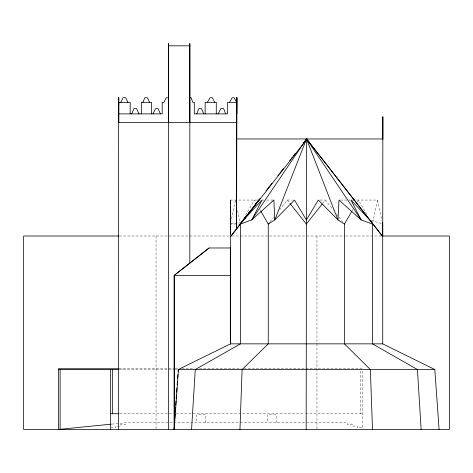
<?xml version="1.0" encoding="UTF-8"?>
<svg xmlns="http://www.w3.org/2000/svg" width="473" height="473" viewBox="0 0 473 473"><rect width="100%" height="100%" fill="white"/><g stroke="black" fill="none" stroke-linecap="round" stroke-linejoin="round"><path stroke-width="0.35" stroke-dasharray="2.37 1.77" d="M230.475 235.448L230.487 200.049L230.54 235.093M257.43 200.049L230.386 200.049L230.333 235.046M372.706 222.606L377.555 200.049L356.145 200.049M245.57 215.185L254.35 200.049L255.45 201.941M352.166 210.775L352.905 209.509M357.316 201.941L358.422 200.049L366.882 214.559M270.071 221.736L273.696 217.172M279.584 209.752L287.288 200.049L292.71 200.049M322.663 203.473L325.383 200.049L333.554 210.319M241.537 222.227L230.333 224.019L235.388 200.049L235.838 202.166M111.9 424.104L125.824 422.714L347.176 422.714L347.176 424.399L352.231 424.399L352.231 426.084L357.286 426.084L357.286 427.769L362.342 427.769M262.302 200.049L263.904 200.049M266.642 200.049L273.152 200.049M320.067 200.049L325.383 200.049M340.436 200.049L347.401 200.049M348.873 200.049L350.339 200.049M351.078 200.049L353.278 200.049M240.337 224.019L230.44 224.019L230.386 200.049M119.267 236.003L231.332 236.003M232.072 236.003L344.912 236.003M345.645 236.003L381.681 236.003M119.09 368.745L174.496 368.745M175.087 368.745L178.185 368.745M181.874 368.745L194.427 368.745M199.417 368.745L241.437 368.745M243.879 368.745L362.342 368.745M119.09 369.584L174.496 369.584M175.087 369.584L177.446 369.584M119.515 413.727L173.396 413.727M176.346 413.727L304.772 413.727M305.511 413.727L362.342 413.727M110.658 427.769L115.714 427.769L115.714 426.084L120.769 426.084L120.769 424.399L125.824 424.399L125.824 422.714M371.086 220.359L381.339 223.587M336.273 213.743L338.544 216.599M338.999 217.172L342.629 221.736M287.288 200.049L289.559 202.905M259.843 209.509L260.57 210.775M377.555 200.049L381.948 220.495M237.617 210.621L240.444 224.019M230.511 235.495L230.487 200.049L230.44 235.046M362.342 371.057L362.342 428.893M360.657 371.057L360.657 413.727M316.957 236.003L316.957 429.454M276.244 422.714L276.244 414.851L267.257 414.851L267.257 422.714M205.743 422.714L205.743 414.851L196.756 414.851L196.756 422.714M156.043 236.003L156.043 429.454M122.744 368.745L122.744 369.584"/><path stroke-width="0.71" d="M118.729 102.328L118.753 122.566L118.753 102.328L118.451 122.566L118.469 97.763L118.451 122.566L236.878 122.566M118.717 108.601L118.451 122.566L118.628 97.763M118.747 97.763L118.451 122.566L118.741 97.763L118.451 122.566L118.646 102.328L118.451 122.566L118.498 108.601M307.119 138.967L230.623 236.571L230.44 343.853L230.469 247.249M236.583 97.763L236.577 102.328L227.472 102.328L227.472 113.881L194.291 113.881L194.291 102.328L192.789 102.328L191.181 97.763L189.85 97.763M236.606 113.881L236.666 108.601L236.571 122.566M236.695 97.763L236.571 228.95L236.872 97.763L236.831 113.881M236.719 113.881L236.819 97.763M306.179 429.454L306.522 138.967L382.734 236.571L382.858 116.707M118.51 102.328L118.451 122.566L118.528 97.763M118.451 122.566L118.622 113.881M239.953 429.454L242.105 369.531L268.256 343.853L268.256 224.019L260.936 211.401M191.565 429.454L195.278 369.531L240.444 343.853L240.444 224.019L251.707 219.933L273.873 200.049L274.783 219.933L268.256 224.019L269.161 222.878M173.981 429.454L174.135 427.261M174.295 425.067L174.608 420.68M174.762 418.493L175.075 414.106M175.235 411.912L175.548 407.531M175.702 405.337L176.015 400.956M176.175 398.763L176.488 394.376M176.642 392.188L176.955 387.801M177.162 384.88L177.422 381.226M177.635 378.299L177.895 374.646M178.102 371.725L178.262 369.531L230.54 343.853L230.54 247.556M178.463 369.531L174.182 429.454L174.182 275.375L209.06 247.982L230.623 247.982M421.136 429.454L417.434 369.531L372.399 343.853L372.399 224.019L361.171 219.933L306.522 138.967L274.783 219.933L294.484 200.049L306.356 219.933L318.323 200.049L337.976 219.933L344.445 224.019L344.445 343.853L370.365 369.531L372.493 429.454M142.976 102.328L144.773 97.763L147.475 97.763L149.539 102.328M196.774 113.881L198.849 108.601L201.421 108.601L203.692 113.881M131.683 113.881L133.906 108.601L136.531 108.601L139.027 113.881M120.816 102.328L123.015 97.763L125.777 97.763L127.899 102.328M152.98 113.881L155.576 108.601L157.976 108.601L160.442 113.881M218.142 113.881L220.838 108.601L223.664 108.601L225.686 113.881M229.553 102.328L232.107 97.763L234.111 97.763L236.571 102.328L236.648 97.763M344.445 224.019L351.8 211.401M207.351 102.328L210.077 97.763L212.306 97.763L214.783 102.328M369.72 219.933L350.978 200.049L361.171 219.933L338.999 200.049L337.976 219.933L306.522 138.967L251.707 219.933L262.007 200.049L241.987 221.654L246.433 215.972M243.323 219.933L249.236 212.359M253.782 206.535L260.144 198.382M266.057 190.808L271.969 183.234M277.876 175.66L278.786 174.496M279.697 173.331L283.333 168.672M289.701 160.518L290.611 159.354M291.516 158.189L292.426 157.024M293.337 155.859L295.152 153.53M303.341 143.047L304.245 141.882M305.156 140.712L306.522 138.967M248.68 213.175L258.997 200.049L230.54 236.571M322.208 204.046L306.321 224.019L290.008 203.473M209.101 247.982L174.247 275.375L174.247 429.454M111.173 424.175L58.427 429.454L58.427 368.745L118.611 368.745M168.518 45.816L189.886 45.816M168.542 97.763L166.271 97.763L163.871 102.328L162.215 102.328L162.215 113.881L118.451 113.881M118.451 429.454L118.481 102.328L130.187 102.328L130.187 113.881M236.878 138.967L382.882 138.967M353.278 200.049L354.75 200.049M118.528 236.003L23.65 236.003L23.65 429.454L449.35 429.454L449.35 236.003L382.421 236.003M189.827 263.124L189.833 43.546L189.886 122.566M174.182 275.375L230.54 275.375L230.522 247.314M178.262 369.531L434.805 369.531L439.086 429.454M58.427 369.584L118.611 369.584M110.658 413.727L118.776 413.727M382.704 343.853L434.805 369.531M306.675 138.967L382.74 236.571M370.56 220.861L371.299 222.127M382.403 222.606L382.704 224.019L382.734 343.853L230.333 343.853L230.333 247.545M118.481 102.328L118.54 113.881M382.888 116.707L382.858 138.967M230.44 247.545L230.44 343.853M216.279 113.881L216.279 102.328L205.14 102.328L205.14 113.881M168.577 122.566L168.524 43.546L168.542 429.454M151.466 113.881L151.466 102.328L141.332 102.328L141.332 113.881M112.343 369.584L112.343 413.727M110.658 369.584L110.658 429.454M60.112 369.584L60.112 429.454M247.787 214.316L240.237 224.019L247.828 214.316M258.897 200.049L255.787 204.046L258.897 200.049"/></g></svg>
